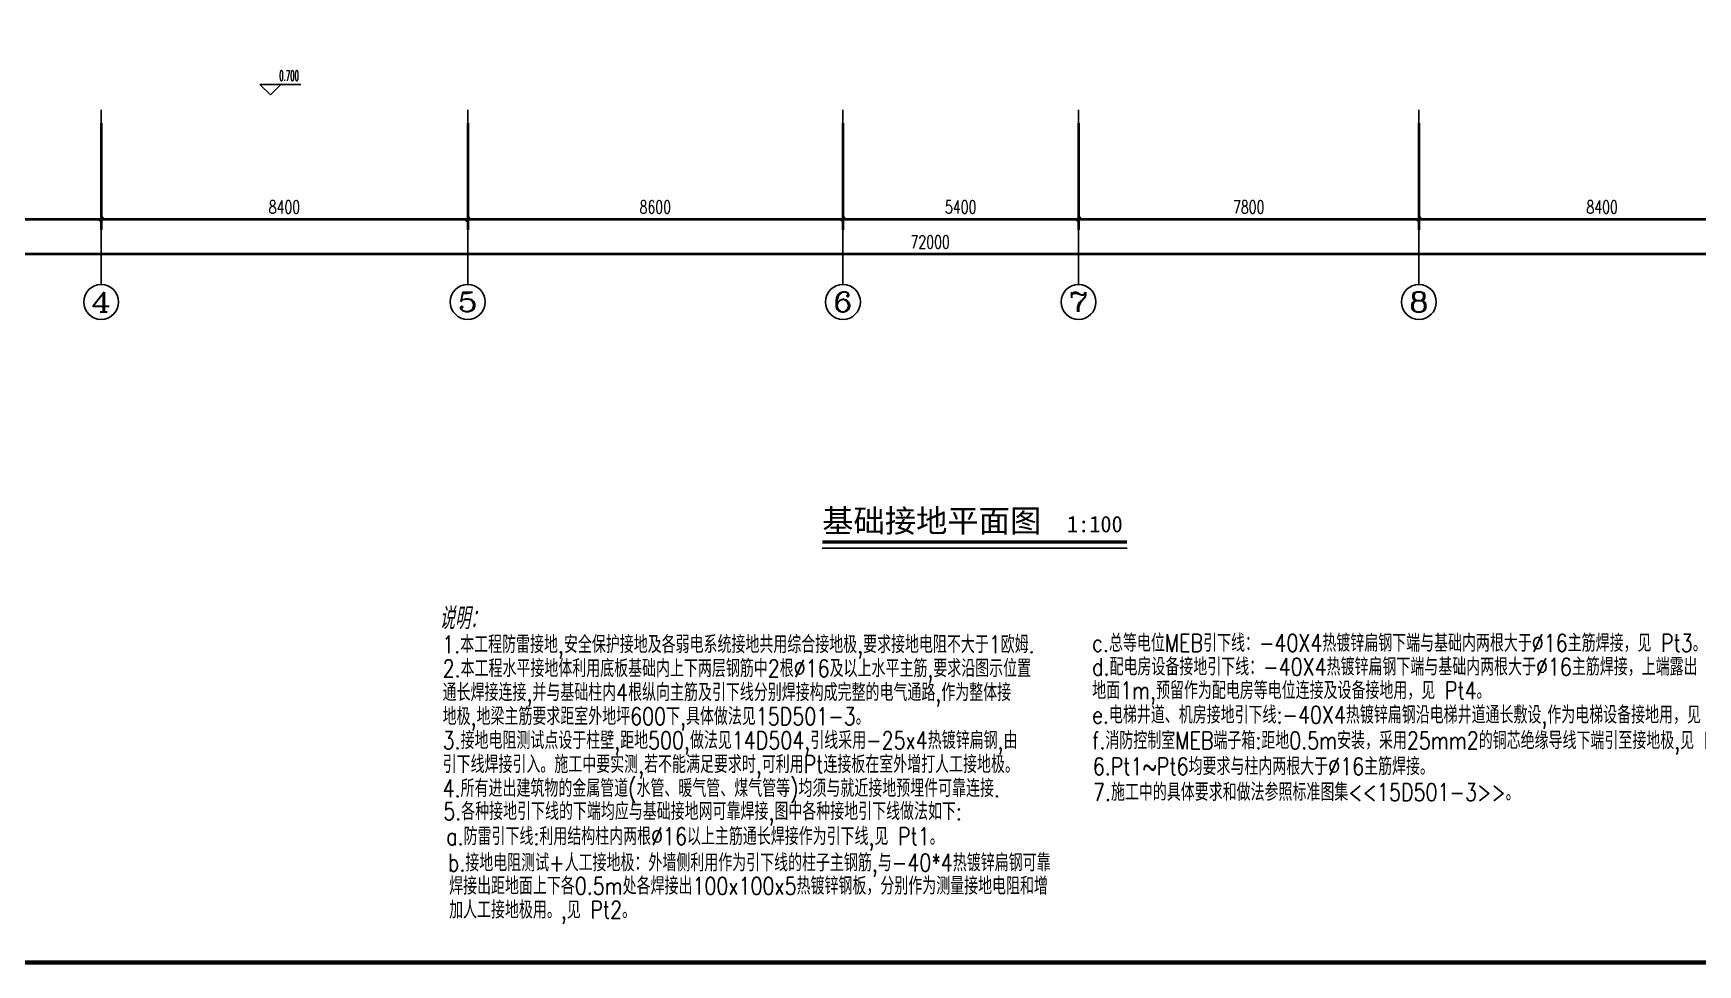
# Model space of a CAD drawing. Extents: x 491024 to 1725648, y 860327 to 1705161.
# Drawn here: x 880075 to 918222, y 1113269 to 1134614 of the extents above; entities that cross this region are included whole.
import ezdxf
from ezdxf.enums import TextEntityAlignment as Align

# ---------------------------------------------------------------- set-up
doc = ezdxf.new("R2010")
doc.units = 0
doc.header["$LTSCALE"] = 1000
doc.header["$MEASUREMENT"] = 0
doc.layers.get('Defpoints').update_dxf_attribs({"color": 8})
for name, color, linetype in [('!!DIM-照明', 7, 'Continuous'), ('AXIS', 8, 'Continuous'), ('AXIS_TEXT', 8, 'Continuous'), ('C-AXIS(轴号)', 8, 'Continuous'), ('C-AXIS-T(字)', 8, 'Continuous'), ('DIM-照明', 3, 'Continuous'), ('DIM_ELEV', 8, 'Continuous'), ('DIM_SYMB', 8, 'Continuous'), ('PUB_TEXT', 8, 'Continuous'), ('图框', 140, 'Continuous')]:
    doc.layers.add(name, color=color, linetype=linetype)
doc.layers.add('WALL', color=8, linetype='Continuous', lineweight=40)
doc.styles.add('_TCH_AXIS', font='COMPLEX', dxfattribs={"bigfont": 'GBCBIG'})
doc.styles.add('_TCH_DIM', font='SIMPLEX.shx', dxfattribs={"width": 0.7, "bigfont": 'GBCBIG.shx'})
doc.styles.add('_TCH_DIM_T3', font='SIMPLEX', dxfattribs={"width": 0.705882, "bigfont": 'GBCBIG'})
doc.styles.add('_TCH_LABEL', font='simhei.ttf')
doc.styles.add('_TEL_DIM', font='SIMPLEX', dxfattribs={"width": 0.8, "height": 3.5, "bigfont": 'HZTXT'})
doc.styles.add('COMPLEX', font='COMPLEX')
doc.styles.add('HZTXT', font='gbeitc.shx', dxfattribs={"width": 0.8, "height": 400, "bigfont": 'hztxt.shx'})
doc.dimstyles.new('_TCH_ARCH&&100', dxfattribs={"dimtxt": 297.5, "dimasz": 100, "dimexe": 250, "dimexo": 300, "dimgap": 126.25, "dimtad": 1, "dimdec": 0, "dimzin": 0, "dimdsep": 46, "dimtxsty": '_TCH_DIM_T3', "dimblk": 'ARCHTICK', "dimcen": 0.09, "dimclrt": 7, "dimazin": 2, "dimtfac": 1, "dimtdec": 0, "dimtix": 1, "dimtmove": 2, "dimatfit": 3, "dimfxl": 1, "dimtolj": 1, "dimtzin": 0, "dimarcsym": 0})

# ---------------------------------------------------------------- blocks, each defined once
blk = doc.blocks.new('_ArchTick')
at = {"color": 0, "linetype": 'ByBlock', "const_width": 0.4}
blk.add_lwpolyline([(-0.5, -0.5), (0.5, 0.5)], dxfattribs=at)
blk = doc.blocks.new('*D46')
at = {"layer": 'AXIS', "color": 0, "lineweight": -2, "transparency": 16777216}
for p, q in [((1293188, 1132556), (1293188, 1129306)), ((1365188, 1132556), (1365188, 1129306)), ((1293188, 1129556), (1365188, 1129556))]:
    blk.add_line(p, q, dxfattribs=at)
at = {"layer": 'Defpoints', "color": 0, "transparency": 16777216}
for p in [(1293188, 1132856), (1365188, 1132856), (1365188, 1129556)]:
    blk.add_point(p, dxfattribs=at)
at = {"layer": 'AXIS', "color": 0, "lineweight": -2, "transparency": 16777216, "xscale": 100, "yscale": 100, "zscale": 100, "rotation": 180}
blk.add_blockref('_ArchTick', (1293188, 1129556), dxfattribs=at)
at = {"layer": 'AXIS', "color": 0, "lineweight": -2, "transparency": 16777216, "xscale": 100, "yscale": 100, "zscale": 100}
blk.add_blockref('_ArchTick', (1365188, 1129556), dxfattribs=at)
at = {"layer": 'AXIS', "color": 7, "transparency": 16777216, "insert": (1329188, 1129831), "char_height": 297.5, "attachment_point": 5, "style": '_TCH_DIM_T3'}
blk.add_mtext('\\A1;72000', dxfattribs=at)
blk = doc.blocks.new('*D40')
at = {"layer": 'AXIS', "color": 0, "lineweight": -2, "transparency": 16777216}
for p, q in [((1305988, 1132556), (1305988, 1130106)), ((1310188, 1132556), (1310188, 1130106)), ((1305988, 1130356), (1310188, 1130356))]:
    blk.add_line(p, q, dxfattribs=at)
at = {"layer": 'Defpoints', "color": 0, "transparency": 16777216}
for p in [(1305988, 1132856), (1310188, 1132856), (1310188, 1130356)]:
    blk.add_point(p, dxfattribs=at)
at = {"layer": 'AXIS', "color": 0, "lineweight": -2, "transparency": 16777216, "xscale": 100, "yscale": 100, "zscale": 100, "rotation": 180}
blk.add_blockref('_ArchTick', (1305988, 1130356), dxfattribs=at)
at = {"layer": 'AXIS', "color": 0, "lineweight": -2, "transparency": 16777216, "xscale": 100, "yscale": 100, "zscale": 100}
blk.add_blockref('_ArchTick', (1310188, 1130356), dxfattribs=at)
at = {"layer": 'AXIS', "color": 7, "transparency": 16777216, "insert": (1308088, 1130631), "char_height": 297.5, "attachment_point": 5, "style": '_TCH_DIM_T3'}
blk.add_mtext('\\A1;4200', dxfattribs=at)
blk = doc.blocks.new('*D39')
at = {"layer": 'AXIS', "color": 0, "lineweight": -2, "transparency": 16777216}
for p, q in [((1310188, 1132556), (1310188, 1130106)), ((1318588, 1132556), (1318588, 1130106)), ((1310188, 1130356), (1318588, 1130356))]:
    blk.add_line(p, q, dxfattribs=at)
at = {"layer": 'Defpoints', "color": 0, "transparency": 16777216}
for p in [(1310188, 1132856), (1318588, 1132856), (1318588, 1130356)]:
    blk.add_point(p, dxfattribs=at)
at = {"layer": 'AXIS', "color": 0, "lineweight": -2, "transparency": 16777216, "xscale": 100, "yscale": 100, "zscale": 100, "rotation": 180}
blk.add_blockref('_ArchTick', (1310188, 1130356), dxfattribs=at)
at = {"layer": 'AXIS', "color": 0, "lineweight": -2, "transparency": 16777216, "xscale": 100, "yscale": 100, "zscale": 100}
blk.add_blockref('_ArchTick', (1318588, 1130356), dxfattribs=at)
at = {"layer": 'AXIS', "color": 7, "transparency": 16777216, "insert": (1314388, 1130631), "char_height": 297.5, "attachment_point": 5, "style": '_TCH_DIM_T3'}
blk.add_mtext('\\A1;8400', dxfattribs=at)
blk = doc.blocks.new('*D38')
at = {"layer": 'AXIS', "color": 0, "lineweight": -2, "transparency": 16777216}
for p, q in [((1318588, 1132556), (1318588, 1130106)), ((1327188, 1132556), (1327188, 1130106)), ((1318588, 1130356), (1327188, 1130356))]:
    blk.add_line(p, q, dxfattribs=at)
at = {"layer": 'Defpoints', "color": 0, "transparency": 16777216}
for p in [(1318588, 1132856), (1327188, 1132856), (1327188, 1130356)]:
    blk.add_point(p, dxfattribs=at)
at = {"layer": 'AXIS', "color": 0, "lineweight": -2, "transparency": 16777216, "xscale": 100, "yscale": 100, "zscale": 100, "rotation": 180}
blk.add_blockref('_ArchTick', (1318588, 1130356), dxfattribs=at)
at = {"layer": 'AXIS', "color": 0, "lineweight": -2, "transparency": 16777216, "xscale": 100, "yscale": 100, "zscale": 100}
blk.add_blockref('_ArchTick', (1327188, 1130356), dxfattribs=at)
at = {"layer": 'AXIS', "color": 7, "transparency": 16777216, "insert": (1322888, 1130631), "char_height": 297.5, "attachment_point": 5, "style": '_TCH_DIM_T3'}
blk.add_mtext('\\A1;8600', dxfattribs=at)
blk = doc.blocks.new('*D37')
at = {"layer": 'AXIS', "color": 0, "lineweight": -2, "transparency": 16777216}
for p, q in [((1327188, 1132556), (1327188, 1130106)), ((1332588, 1132556), (1332588, 1130106)), ((1327188, 1130356), (1332588, 1130356))]:
    blk.add_line(p, q, dxfattribs=at)
at = {"layer": 'Defpoints', "color": 0, "transparency": 16777216}
for p in [(1327188, 1132856), (1332588, 1132856), (1332588, 1130356)]:
    blk.add_point(p, dxfattribs=at)
at = {"layer": 'AXIS', "color": 0, "lineweight": -2, "transparency": 16777216, "xscale": 100, "yscale": 100, "zscale": 100, "rotation": 180}
blk.add_blockref('_ArchTick', (1327188, 1130356), dxfattribs=at)
at = {"layer": 'AXIS', "color": 0, "lineweight": -2, "transparency": 16777216, "xscale": 100, "yscale": 100, "zscale": 100}
blk.add_blockref('_ArchTick', (1332588, 1130356), dxfattribs=at)
at = {"layer": 'AXIS', "color": 7, "transparency": 16777216, "insert": (1329888, 1130631), "char_height": 297.5, "attachment_point": 5, "style": '_TCH_DIM_T3'}
blk.add_mtext('\\A1;5400', dxfattribs=at)
blk = doc.blocks.new('*D36')
at = {"layer": 'AXIS', "color": 0, "lineweight": -2, "transparency": 16777216}
for p, q in [((1332588, 1132556), (1332588, 1130106)), ((1340388, 1132556), (1340388, 1130106)), ((1332588, 1130356), (1340388, 1130356))]:
    blk.add_line(p, q, dxfattribs=at)
at = {"layer": 'Defpoints', "color": 0, "transparency": 16777216}
for p in [(1332588, 1132856), (1340388, 1132856), (1340388, 1130356)]:
    blk.add_point(p, dxfattribs=at)
at = {"layer": 'AXIS', "color": 0, "lineweight": -2, "transparency": 16777216, "xscale": 100, "yscale": 100, "zscale": 100, "rotation": 180}
blk.add_blockref('_ArchTick', (1332588, 1130356), dxfattribs=at)
at = {"layer": 'AXIS', "color": 0, "lineweight": -2, "transparency": 16777216, "xscale": 100, "yscale": 100, "zscale": 100}
blk.add_blockref('_ArchTick', (1340388, 1130356), dxfattribs=at)
at = {"layer": 'AXIS', "color": 7, "transparency": 16777216, "insert": (1336488, 1130631), "char_height": 297.5, "attachment_point": 5, "style": '_TCH_DIM_T3'}
blk.add_mtext('\\A1;7800', dxfattribs=at)
blk = doc.blocks.new('*D35')
at = {"layer": 'AXIS', "color": 0, "lineweight": -2, "transparency": 16777216}
for p, q in [((1340388, 1132556), (1340388, 1130106)), ((1348788, 1132556), (1348788, 1130106)), ((1340388, 1130356), (1348788, 1130356))]:
    blk.add_line(p, q, dxfattribs=at)
at = {"layer": 'Defpoints', "color": 0, "transparency": 16777216}
for p in [(1340388, 1132856), (1348788, 1132856), (1348788, 1130356)]:
    blk.add_point(p, dxfattribs=at)
at = {"layer": 'AXIS', "color": 0, "lineweight": -2, "transparency": 16777216, "xscale": 100, "yscale": 100, "zscale": 100, "rotation": 180}
blk.add_blockref('_ArchTick', (1340388, 1130356), dxfattribs=at)
at = {"layer": 'AXIS', "color": 0, "lineweight": -2, "transparency": 16777216, "xscale": 100, "yscale": 100, "zscale": 100}
blk.add_blockref('_ArchTick', (1348788, 1130356), dxfattribs=at)
at = {"layer": 'AXIS', "color": 7, "transparency": 16777216, "insert": (1344588, 1130631), "char_height": 297.5, "attachment_point": 5, "style": '_TCH_DIM_T3'}
blk.add_mtext('\\A1;8400', dxfattribs=at)
blk = doc.blocks.new('_AXISO')
blk.add_circle((0, 0), 0.5)
at = {"layer": 'AXIS_TEXT', "style": 'COMPLEX', "width": 1.041667}
blk.add_attdef('A', text='', height=0.56, dxfattribs=at).set_placement((-0.25, -0.28), (0.25, -0.28), align=Align.FIT)
blk = doc.blocks.new('SDFSDFGSDFGSDFHG')
at = {"layer": 'C-AXIS(轴号)', "color": 8}
for p, q in [((1310187.7, 1132856.1), (1310187.7, 1128856.1)), ((1318587.7, 1132856.1), (1318587.7, 1128856.1)), ((1327187.7, 1132856.1), (1327187.7, 1128856.1)), ((1332587.7, 1132856.1), (1332587.7, 1128856.1)), ((1340387.7, 1132856.1), (1340387.7, 1128856.1))]:
    blk.add_line(p, q, dxfattribs=at)
at = {"layer": 'DIM_ELEV', "color": 8}
for p, q in [((1314066.9, 1133203.3), (1313826.9, 1133443.3)), ((1313826.9, 1133443.3), (1314762.2, 1133443.3)), ((1314066.9, 1133203.3), (1314306.9, 1133443.3))]:
    blk.add_line(p, q, dxfattribs=at)
at = {"layer": 'C-AXIS(轴号)', "color": 8}
ref = blk.add_blockref('_AXISO', (1310187.7, 1128456.1), dxfattribs=dict(at, xscale=800, yscale=800, zscale=800))
ref.add_attrib('A', '4', dxfattribs={"layer": 'C-AXIS-T(字)', "height": 452.5, "style": '_TCH_AXIS', "width": 1.3125}).set_placement((1309961.4, 1128229.9), (1310414, 1128229.9), align=Align.FIT)
ref = blk.add_blockref('_AXISO', (1318587.7, 1128456.1), dxfattribs=dict(at, xscale=800, yscale=800, zscale=800))
ref.add_attrib('A', '5', dxfattribs={"layer": 'C-AXIS-T(字)', "height": 452.5, "style": '_TCH_AXIS', "width": 1.5}).set_placement((1318361.4, 1128229.9), (1318814, 1128229.9), align=Align.FIT)
ref = blk.add_blockref('_AXISO', (1327187.7, 1128456.1), dxfattribs=dict(at, xscale=800, yscale=800, zscale=800))
ref.add_attrib('A', '6', dxfattribs={"layer": 'C-AXIS-T(字)', "height": 452.5, "style": '_TCH_AXIS', "width": 1.5}).set_placement((1326961.4, 1128229.9), (1327414, 1128229.9), align=Align.FIT)
ref = blk.add_blockref('_AXISO', (1332587.7, 1128456.1), dxfattribs=dict(at, xscale=800, yscale=800, zscale=800))
ref.add_attrib('A', '7', dxfattribs={"layer": 'C-AXIS-T(字)', "height": 452.5, "style": '_TCH_AXIS', "width": 1.5}).set_placement((1332361.4, 1128229.9), (1332814, 1128229.9), align=Align.FIT)
ref = blk.add_blockref('_AXISO', (1340387.7, 1128456.1), dxfattribs=dict(at, xscale=800, yscale=800, zscale=800))
ref.add_attrib('A', '8', dxfattribs={"layer": 'C-AXIS-T(字)', "height": 452.5, "style": '_TCH_AXIS', "width": 1.5}).set_placement((1340161.4, 1128229.9), (1340614, 1128229.9), align=Align.FIT)
at = {"layer": 'PUB_TEXT', "color": 8, "style": '_TCH_DIM', "width": 0.494118}
blk.add_text('0.700', height=238, dxfattribs=at).set_placement((1314267.8, 1133523.4))
at = {"layer": 'AXIS', "color": 8}
for p1, p2, distance, picture, middle in [((1293187.7, 1132856.1), (1365187.7, 1132856.1), -3300, '*D46', (1329187.7, 1129831.1)), ((1305987.7, 1132856.1), (1310187.7, 1132856.1), -2500, '*D40', (1308087.7, 1130631.1)), ((1310187.7, 1132856.1), (1318587.7, 1132856.1), -2500, '*D39', (1314387.7, 1130631.1)), ((1318587.7, 1132856.1), (1327187.7, 1132856.1), -2500, '*D38', (1322887.7, 1130631.1)), ((1327187.7, 1132856.1), (1332587.7, 1132856.1), -2500, '*D37', (1329887.7, 1130631.1)), ((1332587.7, 1132856.1), (1340387.7, 1132856.1), -2500, '*D36', (1336487.7, 1130631.1)), ((1340387.7, 1132856.1), (1348787.7, 1132856.1), -2500, '*D35', (1344587.7, 1130631.1))]:
    dim = blk.add_aligned_dim(p1=p1, p2=p2, distance=distance, dimstyle='_TCH_ARCH&&100', dxfattribs=at)
    dim.commit()
    dim.dimension.update_dxf_attribs({"geometry": picture, "text_midpoint": middle})

msp = doc.modelspace()

# ---------------------------------------------------------------- linework, layer by layer
at = {"layer": 'DIM_SYMB', "const_width": 70}
msp.add_lwpolyline([(898156.6, 1122955.6), (905142.4, 1122955.6)], dxfattribs=at)
at = {"layer": 'DIM_SYMB'}
msp.add_lwpolyline([(898156.6, 1122815.6), (905142.4, 1122815.6)], dxfattribs=at)
at = {"layer": '图框', "const_width": 100}
msp.add_lwpolyline([(852913, 1113318.7), (954513, 1113318.7), (954513, 1170718.7), (852913, 1170718.7)], close=True, dxfattribs=at)

# ---------------------------------------------------------------- block references
at = {"layer": 'WALL'}
msp.add_blockref('SDFSDFGSDFGSDFHG', (-428556.7, 0), dxfattribs=at)

# ---------------------------------------------------------------- texts
at = {"layer": '!!DIM-照明', "style": '_TEL_DIM', "width": 0.8}
for s, p in [('1.本工程防雷接地,安全保护接地及各弱电系统接地共用综合接地极,要求接地电阻不大于1欧姆.', (889448.3, 1120408.2)), ('c.总等电位MEB引下线：-40X4热镀锌扁钢下端与基础内两根大于%%C16主筋焊接，见 Pt3。', (904344.1, 1120440)), ('2.本工程水平接地体利用底板基础内上下两层钢筋中2根%%C16及以上水平主筋,要求沿图示位置', (889457.5, 1119858.6)), ('d.配电房设备接地引下线：-40X4热镀锌扁钢下端与基础内两根大于%%C16主筋焊接，上端露出', (904344.1, 1119895.8)), ('通长焊接连接,并与基础柱内4根纵向主筋及引下线分别焊接构成完整的电气通路,作为整体接', (889457.5, 1119309)), ('地面1m,预留作为配电房等电位连接及设备接地用，见 Pt4。', (904344.1, 1119354)), ('e.电梯井道、机房接地引下线:-40X4热镀锌扁钢沿电梯井道通长敷设,作为电梯设备接地用，见 Pt5。', (904344.1, 1118793.8)), ('地极,地梁主筋要求距室外地坪600下,具体做法见15D501-3。', (889457.5, 1118759.4)), ('3.接地电阻测试点设于柱壁,距地500,做法见14D504,引线采用-25x4热镀锌扁钢,由', (889457.5, 1118209.8)), ('f.消防控制室MEB端子箱:距地0.5m安装，采用25mm2的铜芯绝缘导线下端引至接地极,见 Pt6。', (904344.1, 1118206.8)), ('引下线焊接引入。施工中要实测,若不能满足要求时,可利用Pt连接板在室外增打人工接地极。', (889457.5, 1117660.2)), ('6.Pt1~Pt6均要求与柱内两根大于%%C16主筋焊接。', (904357.9, 1117613.3)), ('4.所有进出建筑物的金属管道(水管、暖气管、煤气管等)均须与就近接地预埋件可靠连接.', (889457.5, 1117110.6)), ('7.施工中的具体要求和做法参照标准图集<<15D501-3>>。', (904363.1, 1117023.9)), ('5.各种接地引下线的下端均应与基础接地网可靠焊接,图中各种接地引下线做法如下:', (889472.2, 1116582.8)), ('a.防雷引下线:利用结构柱内两根%%C16以上主筋通长焊接作为引下线,见 Pt1。', (889539.8, 1116009.3)), ('b.接地电阻测试+人工接地极：外墙侧利用作为引下线的柱子主钢筋,与-40*4热镀锌扁钢可靠', (889579.5, 1115406.2)), ('焊接出距地面上下各0.5m处各焊接出100x100x5热镀锌钢板，分别作为测量接地电阻和增', (889605.9, 1114874.3)), ('加人工接地极用。,见 Pt2。', (889605.9, 1114325.4))]:
    msp.add_text(s, height=400, dxfattribs=at).set_placement(p)
at = {"layer": 'DIM-照明', "color": 7, "ltscale": 0.8, "style": 'HZTXT', "width": 0.7}
msp.add_text('说明：', height=500, dxfattribs=at).set_placement((889383, 1120956.7))
at = {"layer": 'DIM_SYMB', "color": 7, "style": '_TCH_LABEL'}
for s, height, p in [('基础接地平面图', 525.74, (898156.6, 1123178.3)), ('1:100', 375.53, (903766.1, 1123178.3))]:
    msp.add_text(s, height=height, dxfattribs=at).set_placement(p)

doc.saveas('drawing.dxf')
